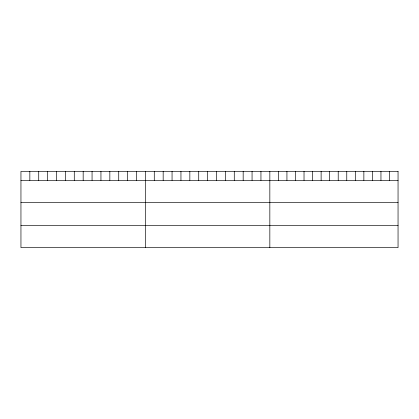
<?xml version="1.0" encoding="UTF-8"?>
<svg xmlns="http://www.w3.org/2000/svg" width="419" height="419" viewBox="0 0 419 419"><rect width="100%" height="100%" fill="white"/><g stroke="black" fill="none" stroke-linecap="round" stroke-linejoin="round"><path stroke-width="0.63" d="M20.95 180.374L398.05 180.374M20.95 202.566L398.05 202.566M20.95 225.432L398.05 225.432M389.502 171.376L389.502 180.374M380.955 171.376L380.955 180.374M372.407 171.376L372.407 180.374M363.86 171.376L363.86 180.374M355.312 171.376L355.312 180.374M346.764 171.376L346.764 180.374M338.217 171.376L338.217 180.374M329.669 171.376L329.669 180.374M321.122 171.376L321.122 180.374M312.574 171.376L312.574 180.374M304.026 171.376L304.026 180.374M295.479 171.376L295.479 180.374M286.931 171.376L286.931 180.374M278.384 171.376L278.384 180.374M269.836 171.376L269.836 247.624M260.948 171.376L260.948 180.374M252.06 171.376L252.06 180.374M243.172 171.376L243.172 180.374M234.279 171.376L234.279 180.374M225.391 171.376L225.391 180.374M216.503 171.376L216.503 180.374M207.615 171.376L207.615 180.374M198.726 171.376L198.726 180.374M189.838 171.376L189.838 180.374M180.95 171.376L180.95 180.374M172.057 171.376L172.057 180.374M163.169 171.376L163.169 180.374M154.281 171.376L154.281 180.374M145.393 171.376L145.393 247.624M136.505 171.376L136.505 180.374M127.617 171.376L127.617 180.374M118.729 171.376L118.729 180.374M109.836 171.376L109.836 180.374M100.948 171.376L100.948 180.374M92.06 171.376L92.06 180.374M83.172 171.376L83.172 180.374M74.283 171.376L74.283 180.374M65.395 171.376L65.395 180.374M56.507 171.376L56.507 180.374M47.614 171.376L47.614 180.374M38.726 171.376L38.726 180.374M29.838 171.376L29.838 180.374M398.05 171.376L20.95 171.376L20.95 247.624L398.05 247.624L398.05 171.376"/></g></svg>
